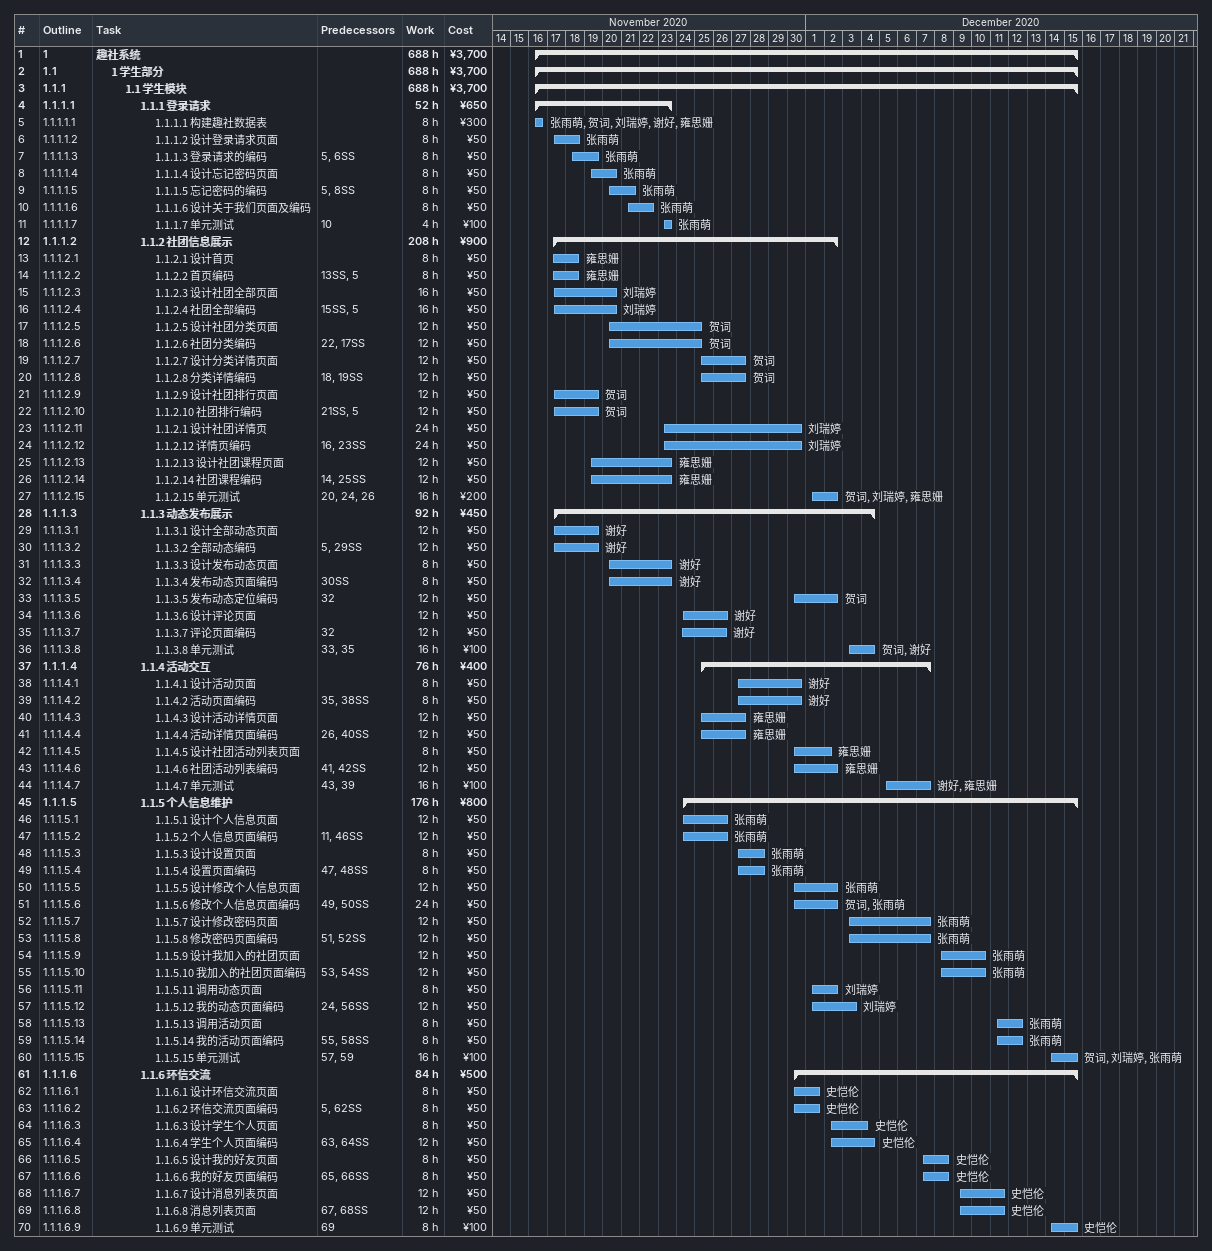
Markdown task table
| ID | WBS | Task | Start | Finish | Predecessors | Resources | Work (h) | Cost (¥) |
|---|---|---|---|---|---|---|---|---|
| 1 | 1 | **趣社系统** | 2020-11-16 | 2020-12-15 |  |  | 688 | 3700 |
| 2 | 1.1 | **1 学生部分** | 2020-11-16 | 2020-12-15 |  |  | 688 | 3700 |
| 3 | 1.1.1 | **1.1 学生模块** | 2020-11-16 | 2020-12-15 |  |  | 688 | 3700 |
| 4 | 1.1.1.1 | **1.1.1 登录请求** | 2020-11-16 | 2020-11-23 |  |  | 52 | 650 |
| 5 | 1.1.1.1.1 | 1.1.1.1 构建趣社数据表 | 2020-11-16 | 2020-11-16 |  | 张雨萌, 贺词, 刘瑞婷, 谢好, 雍思姗 | 8 | 300 |
| 6 | 1.1.1.1.2 | 1.1.1.2 设计登录请求页面 | 2020-11-17 | 2020-11-18 |  | 张雨萌 | 8 | 50 |
| 7 | 1.1.1.1.3 | 1.1.1.3 登录请求的编码 | 2020-11-18 | 2020-11-19 | 5, 6SS | 张雨萌 | 8 | 50 |
| 8 | 1.1.1.1.4 | 1.1.1.4 设计忘记密码页面 | 2020-11-19 | 2020-11-20 |  | 张雨萌 | 8 | 50 |
| 9 | 1.1.1.1.5 | 1.1.1.5 忘记密码的编码 | 2020-11-20 | 2020-11-21 | 5, 8SS | 张雨萌 | 8 | 50 |
| 10 | 1.1.1.1.6 | 1.1.1.6 设计关于我们页面及编码 | 2020-11-21 | 2020-11-22 |  | 张雨萌 | 8 | 50 |
| 11 | 1.1.1.1.7 | 1.1.1.7 单元测试 | 2020-11-23 | 2020-11-23 | 10 | 张雨萌 | 4 | 100 |
| 12 | 1.1.1.2 | **1.1.2 社团信息展示** | 2020-11-17 | 2020-12-02 |  |  | 208 | 900 |
| 13 | 1.1.1.2.1 | 1.1.2.1 设计首页 | 2020-11-17 | 2020-11-18 |  | 雍思姗 | 8 | 50 |
| 14 | 1.1.1.2.2 | 1.1.2.2 首页编码 | 2020-11-17 | 2020-11-18 | 13SS, 5 | 雍思姗 | 8 | 50 |
| 15 | 1.1.1.2.3 | 1.1.2.3 设计社团全部页面 | 2020-11-17 | 2020-11-20 |  | 刘瑞婷 | 16 | 50 |
| 16 | 1.1.1.2.4 | 1.1.2.4 社团全部编码 | 2020-11-17 | 2020-11-20 | 15SS, 5 | 刘瑞婷 | 16 | 50 |
| 17 | 1.1.1.2.5 | 1.1.2.5 设计社团分类页面 | 2020-11-20 | 2020-11-25 |  | 贺词 | 12 | 50 |
| 18 | 1.1.1.2.6 | 1.1.2.6 社团分类编码 | 2020-11-20 | 2020-11-25 | 22, 17SS | 贺词 | 12 | 50 |
| 19 | 1.1.1.2.7 | 1.1.2.7 设计分类详情页面 | 2020-11-25 | 2020-11-27 |  | 贺词 | 12 | 50 |
| 20 | 1.1.1.2.8 | 1.1.2.8 分类详情编码 | 2020-11-25 | 2020-11-27 | 18, 19SS | 贺词 | 12 | 50 |
| 21 | 1.1.1.2.9 | 1.1.2.9 设计社团排行页面 | 2020-11-17 | 2020-11-19 |  | 贺词 | 12 | 50 |
| 22 | 1.1.1.2.10 | 1.1.2.10 社团排行编码 | 2020-11-17 | 2020-11-19 | 21SS, 5 | 贺词 | 12 | 50 |
| 23 | 1.1.1.2.11 | 1.1.2.1 设计社团详情页 | 2020-11-23 | 2020-11-30 |  | 刘瑞婷 | 24 | 50 |
| 24 | 1.1.1.2.12 | 1.1.2.12 详情页编码 | 2020-11-23 | 2020-11-30 | 16, 23SS | 刘瑞婷 | 24 | 50 |
| 25 | 1.1.1.2.13 | 1.1.2.13 设计社团课程页面 | 2020-11-19 | 2020-11-23 |  | 雍思姗 | 12 | 50 |
| 26 | 1.1.1.2.14 | 1.1.2.14 社团课程编码 | 2020-11-19 | 2020-11-23 | 14, 25SS | 雍思姗 | 12 | 50 |
| 27 | 1.1.1.2.15 | 1.1.2.15 单元测试 | 2020-12-01 | 2020-12-02 | 20, 24, 26 | 贺词, 刘瑞婷, 雍思姗 | 16 | 200 |
| 28 | 1.1.1.3 | **1.1.3 动态发布展示** | 2020-11-17 | 2020-12-04 |  |  | 92 | 450 |
| 29 | 1.1.1.3.1 | 1.1.3.1 设计全部动态页面 | 2020-11-17 | 2020-11-19 |  | 谢好 | 12 | 50 |
| 30 | 1.1.1.3.2 | 1.1.3.2 全部动态编码 | 2020-11-17 | 2020-11-19 | 5, 29SS | 谢好 | 12 | 50 |
| 31 | 1.1.1.3.3 | 1.1.3.3 设计发布动态页面 | 2020-11-20 | 2020-11-23 |  | 谢好 | 8 | 50 |
| 32 | 1.1.1.3.4 | 1.1.3.4 发布动态页面编码 | 2020-11-20 | 2020-11-23 | 30SS | 谢好 | 8 | 50 |
| 33 | 1.1.1.3.5 | 1.1.3.5 发布动态定位编码 | 2020-11-30 | 2020-12-02 | 32 | 贺词 | 12 | 50 |
| 34 | 1.1.1.3.6 | 1.1.3.6 设计评论页面 | 2020-11-24 | 2020-11-26 |  | 谢好 | 12 | 50 |
| 35 | 1.1.1.3.7 | 1.1.3.7 评论页面编码 | 2020-11-24 | 2020-11-26 | 32 | 谢好 | 12 | 50 |
| 36 | 1.1.1.3.8 | 1.1.3.8 单元测试 | 2020-12-03 | 2020-12-04 | 33, 35 | 贺词, 谢好 | 16 | 100 |
| 37 | 1.1.1.4 | **1.1.4 活动交互** | 2020-11-25 | 2020-12-07 |  |  | 76 | 400 |
| 38 | 1.1.1.4.1 | 1.1.4.1 设计活动页面 | 2020-11-27 | 2020-11-30 |  | 谢好 | 8 | 50 |
| 39 | 1.1.1.4.2 | 1.1.4.2 活动页面编码 | 2020-11-27 | 2020-11-30 | 35, 38SS | 谢好 | 8 | 50 |
| 40 | 1.1.1.4.3 | 1.1.4.3 设计活动详情页面 | 2020-11-25 | 2020-11-27 |  | 雍思姗 | 12 | 50 |
| 41 | 1.1.1.4.4 | 1.1.4.4 活动详情页面编码 | 2020-11-25 | 2020-11-27 | 26, 40SS | 雍思姗 | 12 | 50 |
| 42 | 1.1.1.4.5 | 1.1.4.5 设计社团活动列表页面 | 2020-11-30 | 2020-12-02 |  | 雍思姗 | 8 | 50 |
| 43 | 1.1.1.4.6 | 1.1.4.6 社团活动列表编码 | 2020-11-30 | 2020-12-02 | 41, 42SS | 雍思姗 | 12 | 50 |
| 44 | 1.1.1.4.7 | 1.1.4.7 单元测试 | 2020-12-05 | 2020-12-07 | 43, 39 | 谢好, 雍思姗 | 16 | 100 |
| 45 | 1.1.1.5 | **1.1.5 个人信息维护** | 2020-11-24 | 2020-12-15 |  |  | 176 | 800 |
| 46 | 1.1.1.5.1 | 1.1.5.1 设计个人信息页面 | 2020-11-24 | 2020-11-26 |  | 张雨萌 | 12 | 50 |
| 47 | 1.1.1.5.2 | 1.1.5.2 个人信息页面编码 | 2020-11-24 | 2020-11-26 | 11, 46SS | 张雨萌 | 12 | 50 |
| 48 | 1.1.1.5.3 | 1.1.5.3 设计设置页面 | 2020-11-27 | 2020-11-28 |  | 张雨萌 | 8 | 50 |
| 49 | 1.1.1.5.4 | 1.1.5.4 设置页面编码 | 2020-11-27 | 2020-11-28 | 47, 48SS | 张雨萌 | 8 | 50 |
| 50 | 1.1.1.5.5 | 1.1.5.5 设计修改个人信息页面 | 2020-11-30 | 2020-12-02 |  | 张雨萌 | 12 | 50 |
| 51 | 1.1.1.5.6 | 1.1.5.6 修改个人信息页面编码 | 2020-11-30 | 2020-12-02 | 49, 50SS | 贺词, 张雨萌 | 24 | 50 |
| 52 | 1.1.1.5.7 | 1.1.5.7 设计修改密码页面 | 2020-12-03 | 2020-12-07 |  | 张雨萌 | 12 | 50 |
| 53 | 1.1.1.5.8 | 1.1.5.8 修改密码页面编码 | 2020-12-03 | 2020-12-07 | 51, 52SS | 张雨萌 | 12 | 50 |
| 54 | 1.1.1.5.9 | 1.1.5.9 设计我加入的社团页面 | 2020-12-08 | 2020-12-10 |  | 张雨萌 | 12 | 50 |
| 55 | 1.1.1.5.10 | 1.1.5.10 我加入的社团页面编码 | 2020-12-08 | 2020-12-10 | 53, 54SS | 张雨萌 | 12 | 50 |
| 56 | 1.1.1.5.11 | 1.1.5.11 调用动态页面 | 2020-12-01 | 2020-12-02 |  | 刘瑞婷 | 8 | 50 |
| 57 | 1.1.1.5.12 | 1.1.5.12 我的动态页面编码 | 2020-12-01 | 2020-12-03 | 24, 56SS | 刘瑞婷 | 12 | 50 |
| 58 | 1.1.1.5.13 | 1.1.5.13 调用活动页面 | 2020-12-11 | 2020-12-12 |  | 张雨萌 | 8 | 50 |
| 59 | 1.1.1.5.14 | 1.1.5.14 我的活动页面编码 | 2020-12-11 | 2020-12-12 | 55, 58SS | 张雨萌 | 8 | 50 |
| 60 | 1.1.1.5.15 | 1.1.5.15 单元测试 | 2020-12-14 | 2020-12-15 | 57, 59 | 贺词, 刘瑞婷, 张雨萌 | 16 | 100 |
| 61 | 1.1.1.6 | **1.1.6 环信交流** | 2020-11-30 | 2020-12-15 |  |  | 84 | 500 |
| 62 | 1.1.1.6.1 | 1.1.6.1 设计环信交流页面 | 2020-11-30 | 2020-12-01 |  | 史恺伦 | 8 | 50 |
| 63 | 1.1.1.6.2 | 1.1.6.2 环信交流页面编码 | 2020-11-30 | 2020-12-01 | 5, 62SS | 史恺伦 | 8 | 50 |
| 64 | 1.1.1.6.3 | 1.1.6.3 设计学生个人页面 | 2020-12-02 | 2020-12-04 |  | 史恺伦 | 8 | 50 |
| 65 | 1.1.1.6.4 | 1.1.6.4 学生个人页面编码 | 2020-12-02 | 2020-12-04 | 63, 64SS | 史恺伦 | 12 | 50 |
| 66 | 1.1.1.6.5 | 1.1.6.5 设计我的好友页面 | 2020-12-07 | 2020-12-08 |  | 史恺伦 | 8 | 50 |
| 67 | 1.1.1.6.6 | 1.1.6.6 我的好友页面编码 | 2020-12-07 | 2020-12-08 | 65, 66SS | 史恺伦 | 8 | 50 |
| 68 | 1.1.1.6.7 | 1.1.6.7 设计消息列表页面 | 2020-12-09 | 2020-12-11 |  | 史恺伦 | 12 | 50 |
| 69 | 1.1.1.6.8 | 1.1.6.8 消息列表页面 | 2020-12-09 | 2020-12-11 | 67, 68SS | 史恺伦 | 12 | 50 |
| 70 | 1.1.1.6.9 | 1.1.6.9 单元测试 | 2020-12-14 | 2020-12-15 | 69 | 史恺伦 | 8 | 100 |
